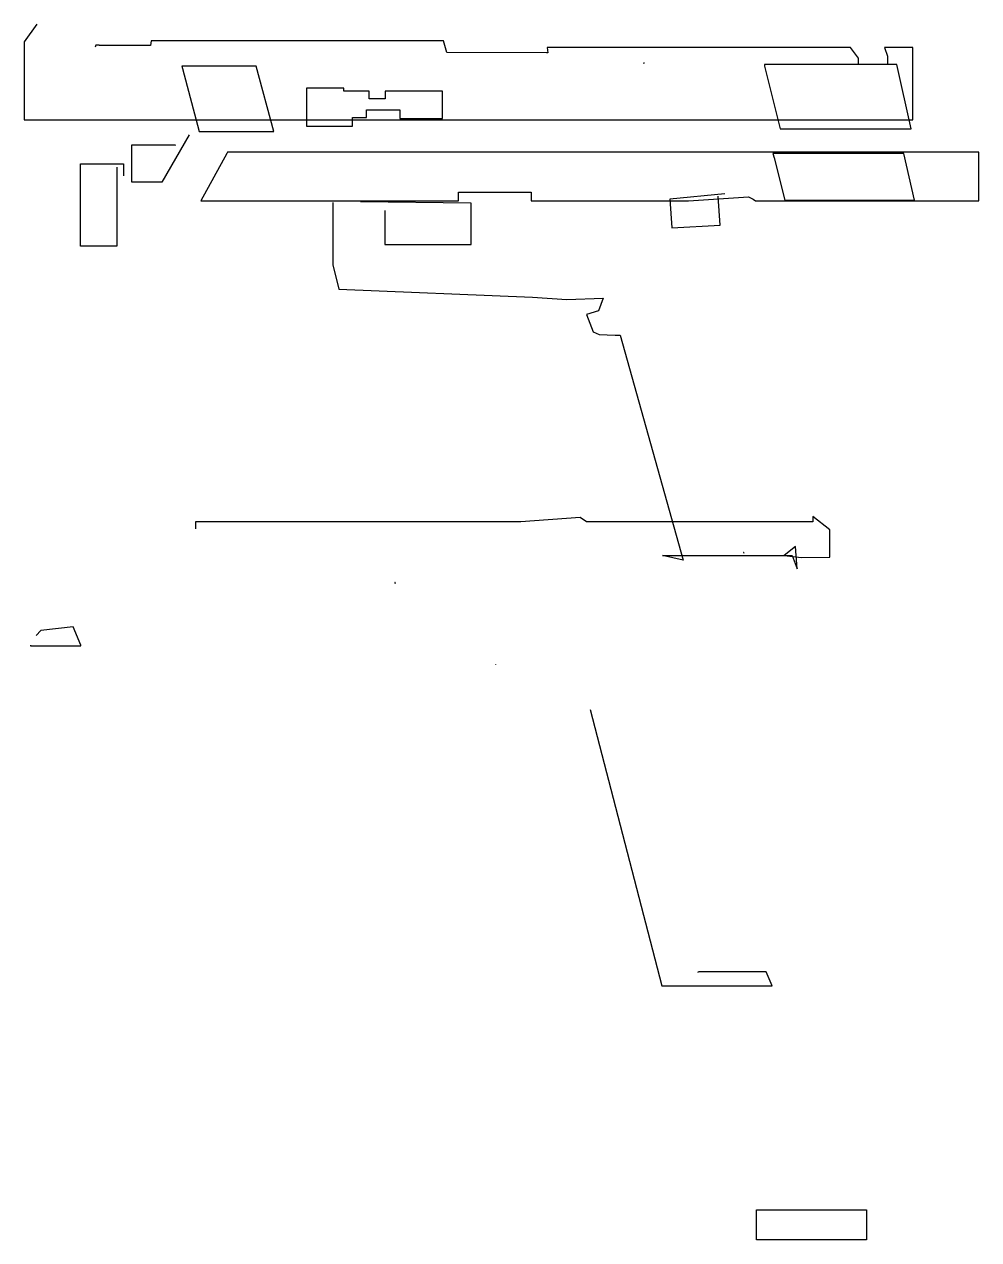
# Model space of a CAD drawing. Header units: metres. Extents: x 0 to 38.5, y -21.8 to 27.2.
import ezdxf

# ---------------------------------------------------------------- set-up
doc = ezdxf.new("R2010")
doc.units = ezdxf.units.M

msp = doc.modelspace()

# ---------------------------------------------------------------- linework, layer by layer
for points in [[(0.507, 27.218), (0, 26.506), (0, 23.37), (1.821, 23.37), (35.858, 23.37), (35.858, 26.279), (34.722, 26.279), (34.845, 25.936), (34.845, 25.594), (33.668, 25.594), (33.668, 25.854), (33.353, 26.279), (21.108, 26.279), (21.136, 26.07), (21.072, 26.071), (17.06, 26.085), (16.923, 26.55), (5.124, 26.55), (5.097, 26.359), (5.092, 26.359), (3.024, 26.359), (3.025, 26.379), (2.893, 26.379), (2.867, 26.293)], [(6.381, 25.436), (7.059, 22.895), (10.073, 22.898), (9.354, 25.536), (6.354, 25.536), (6.381, 25.436)], [(25.023, 25.666), (25.01, 25.666), (25.011, 25.641), (24.992, 25.641)], [(29.88, 25.535), (30.511, 22.996), (35.799, 22.996), (35.224, 25.591), (29.88, 25.591), (29.88, 25.535)], [(12.733, 24.643), (11.391, 24.643), (11.391, 23.115), (13.245, 23.115), (13.245, 23.456), (13.806, 23.456), (13.806, 23.773), (15.156, 23.773), (15.156, 23.416), (16.88, 23.416), (16.88, 24.521), (14.562, 24.521), (14.562, 24.212), (13.92, 24.212), (13.92, 24.521), (12.904, 24.521), (12.904, 24.643), (12.733, 24.643)], [(6.652, 22.755), (5.549, 20.848), (4.335, 20.848), (4.335, 22.361), (6.074, 22.361), (6.1, 22.345)], [(8.171, 22.008), (7.121, 20.091), (17.522, 20.091), (17.522, 20.444), (20.456, 20.444), (20.456, 20.091), (26.806, 20.091), (29.237, 20.265), (29.419, 20.168), (29.515, 20.093), (38.523, 20.093), (38.523, 22.064), (8.206, 22.064), (8.171, 22.008)], [(3.731, 21.45), (3.731, 18.275), (2.266, 18.275), (2.267, 18.302), (2.267, 21.589), (3.999, 21.589), (3.999, 21.1)], [(30.268, 21.83), (30.696, 20.127), (35.934, 20.127), (35.505, 22.001), (30.214, 22.001), (30.268, 21.83)], [(28.271, 20.374), (26.059, 20.162), (26.13, 19.012), (28.09, 19.115), (28.011, 20.272), (28.012, 20.287)], [(12.456, 20.03), (12.456, 17.512), (12.696, 16.541), (20.511, 16.212), (21.905, 16.115), (23.366, 16.173), (23.183, 15.654), (22.696, 15.516), (22.968, 14.82), (23.206, 14.709), (23.851, 14.684), (24.046, 14.684), (26.592, 5.61), (25.757, 5.787), (25.757, 5.787), (25.937, 5.788), (30.989, 5.788), (31.198, 5.255), (31.125, 6.153), (30.666, 5.788), (31.376, 5.715), (32.511, 5.718), (32.511, 6.825), (31.822, 7.367), (31.822, 7.148), (22.694, 7.148), (22.436, 7.328), (20.042, 7.146), (6.915, 7.146), (6.915, 6.866)], [(14.558, 19.705), (14.558, 18.338), (15.2, 18.338), (18.04, 18.338), (18.04, 20.002), (18.022, 20.001), (13.566, 20.061)], [(29.041, 5.895), (29.041, 5.883), (29.041, 5.895), (29.041, 5.909), (29.033, 5.909)], [(14.966, 4.684), (14.965, 4.666), (14.965, 4.684), (14.966, 4.706), (14.954, 4.706)], [(0.247, 2.171), (0.246, 2.148), (2.283, 2.148), (2.281, 2.176), (1.978, 2.921), (0.662, 2.76), (0.483, 2.563)], [(19.033, 1.384), (19.033, 1.376), (19.032, 1.384), (19.033, 1.395), (19.027, 1.395)], [(22.845, -0.426), (25.734, -11.563), (30.187, -11.563), (29.947, -10.999), (27.222, -10.999), (27.166, -11.025)], [(29.557, -20.603), (33.998, -20.603), (33.998, -21.806), (29.557, -21.806), (29.557, -20.603)]]:
    msp.add_lwpolyline(points)

doc.saveas('drawing.dxf')
